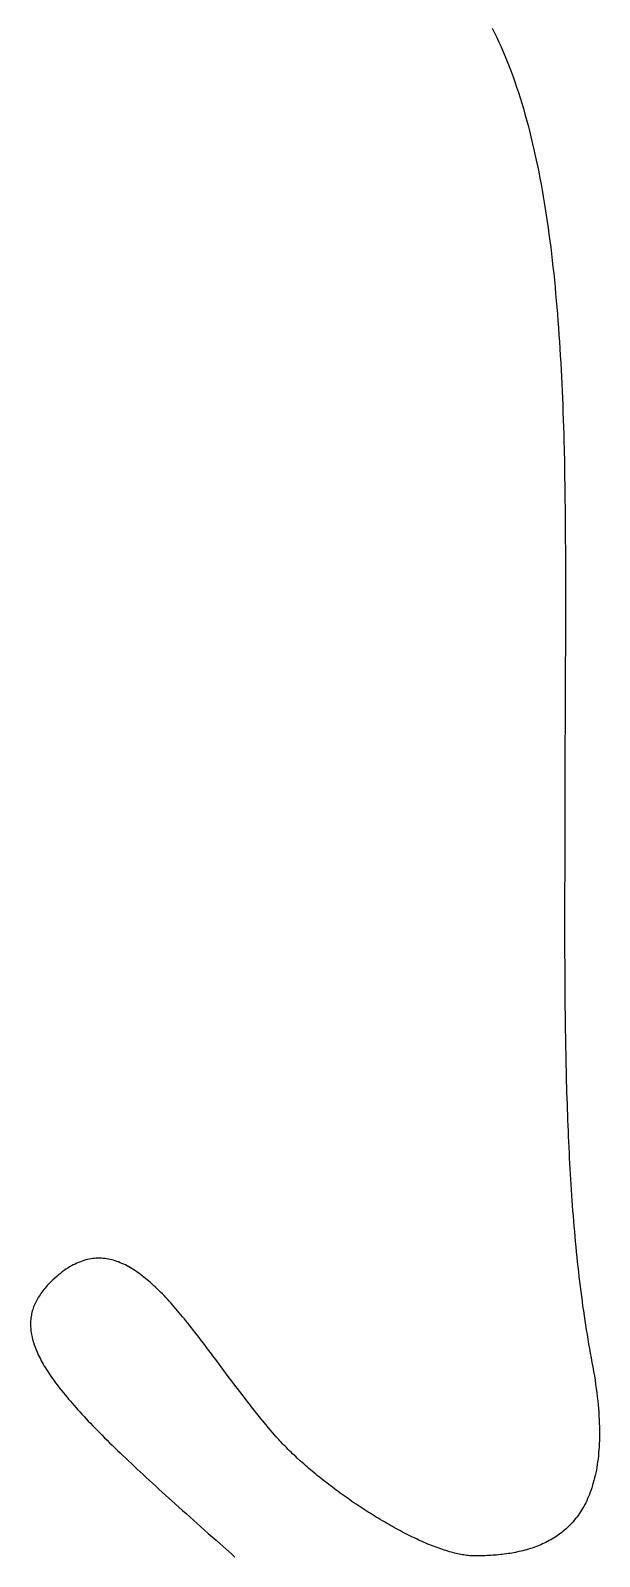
# Model space of a CAD drawing. Extents: x -220 to 640, y 0 to 300.
# Drawn here: x -157.29 to -140.53, y 81.92 to 126.83 of the extents above; entities that cross this region are included whole.
import ezdxf

# ---------------------------------------------------------------- set-up
doc = ezdxf.new("R2010")
doc.units = 0
doc.linetypes.add('CONTINUOUS2', pattern=[0])
doc.layers.get('0').update_dxf_attribs({"linetype": 'CONTINUOUS'})

msp = doc.modelspace()

# ---------------------------------------------------------------- linework, layer by layer
at = {"linetype": 'CONTINUOUS2'}
for p, q in [((-143.695, 126.901), (-143.627, 126.767)), ((-143.627, 126.767), (-143.561, 126.63)), ((-143.561, 126.63), (-143.497, 126.492)), ((-143.497, 126.492), (-143.433, 126.351)), ((-143.433, 126.351), (-143.372, 126.209)), ((-143.372, 126.209), (-143.311, 126.066)), ((-143.311, 126.066), (-143.252, 125.92)), ((-143.252, 125.92), (-143.194, 125.773)), ((-143.194, 125.773), (-143.137, 125.624)), ((-143.137, 125.624), (-143.082, 125.473)), ((-143.082, 125.473), (-143.028, 125.321)), ((-143.028, 125.321), (-142.975, 125.167)), ((-142.975, 125.167), (-142.924, 125.011)), ((-142.924, 125.011), (-142.874, 124.853)), ((-142.874, 124.853), (-142.825, 124.695)), ((-142.825, 124.695), (-142.777, 124.534)), ((-142.777, 124.534), (-142.73, 124.372)), ((-142.73, 124.372), (-142.685, 124.208)), ((-142.685, 124.208), (-142.64, 124.043)), ((-142.64, 124.043), (-142.597, 123.877)), ((-142.597, 123.877), (-142.555, 123.709)), ((-142.555, 123.709), (-142.514, 123.539)), ((-142.514, 123.539), (-142.474, 123.368)), ((-142.474, 123.368), (-142.435, 123.196)), ((-142.435, 123.196), (-142.398, 123.022)), ((-142.398, 123.022), (-142.361, 122.847)), ((-142.361, 122.847), (-142.325, 122.67)), ((-142.325, 122.67), (-142.291, 122.492)), ((-142.291, 122.492), (-142.257, 122.313)), ((-142.257, 122.313), (-142.224, 122.133)), ((-142.224, 122.133), (-142.193, 121.951)), ((-142.193, 121.951), (-142.162, 121.768)), ((-142.162, 121.768), (-142.132, 121.584)), ((-142.132, 121.584), (-142.104, 121.399)), ((-142.104, 121.399), (-142.076, 121.212)), ((-142.076, 121.212), (-142.049, 121.024)), ((-142.049, 121.024), (-142.023, 120.836)), ((-142.023, 120.836), (-141.998, 120.646)), ((-141.998, 120.646), (-141.973, 120.454)), ((-141.973, 120.454), (-141.95, 120.262)), ((-141.95, 120.262), (-141.927, 120.069)), ((-141.927, 120.069), (-141.905, 119.875)), ((-141.905, 119.875), (-141.884, 119.679)), ((-141.884, 119.679), (-141.864, 119.483)), ((-141.864, 119.483), (-141.845, 119.286)), ((-141.845, 119.286), (-141.826, 119.088)), ((-141.826, 119.088), (-141.808, 118.888)), ((-141.808, 118.888), (-141.791, 118.688)), ((-141.791, 118.688), (-141.775, 118.487)), ((-141.775, 118.487), (-141.759, 118.285)), ((-141.759, 118.285), (-141.744, 118.083)), ((-141.744, 118.083), (-141.729, 117.879)), ((-141.729, 117.879), (-141.716, 117.675)), ((-141.716, 117.675), (-141.702, 117.47)), ((-141.702, 117.47), (-141.69, 117.264)), ((-141.69, 117.264), (-141.678, 117.057)), ((-141.678, 117.057), (-141.656, 116.641)), ((-141.656, 116.641), (-141.646, 116.432)), ((-141.646, 116.432), (-141.637, 116.223)), ((-141.637, 116.223), (-141.628, 116.013)), ((-141.628, 116.013), (-141.619, 115.802)), ((-141.619, 115.802), (-141.611, 115.59)), ((-141.611, 115.59), (-141.597, 115.166)), ((-141.597, 115.166), (-141.59, 114.953)), ((-141.59, 114.953), (-141.584, 114.739)), ((-141.584, 114.739), (-141.579, 114.525)), ((-141.579, 114.525), (-141.569, 114.095)), ((-141.569, 114.095), (-141.565, 113.88)), ((-141.565, 113.88), (-141.561, 113.664)), ((-141.561, 113.664), (-141.557, 113.447)), ((-141.557, 113.447), (-141.554, 113.231)), ((-141.554, 113.231), (-141.551, 113.013)), ((-141.551, 113.013), (-141.548, 112.796)), ((-141.548, 112.796), (-141.542, 112.142)), ((-141.542, 112.142), (-141.538, 111.266)), ((-141.538, 111.266), (-141.538, 111.046)), ((-141.538, 111.046), (-141.537, 110.827)), ((-141.537, 110.827), (-141.537, 110.387)), ((-141.537, 110.387), (-141.538, 110.167)), ((-141.538, 110.167), (-141.538, 109.727)), ((-141.538, 109.727), (-141.54, 109.287)), ((-141.54, 109.287), (-141.54, 109.067)), ((-141.54, 109.067), (-141.546, 107.747)), ((-141.546, 107.528), (-141.547, 107.309)), ((-141.546, 107.747), (-141.546, 107.528)), ((-141.548, 107.089), (-141.549, 106.87)), ((-141.547, 107.309), (-141.548, 107.089)), ((-141.549, 106.652), (-141.55, 106.433)), ((-141.549, 106.87), (-141.549, 106.652)), ((-141.55, 106.215), (-141.551, 105.997)), ((-141.55, 106.433), (-141.55, 106.215)), ((-141.551, 105.997), (-141.551, 105.044)), ((-141.551, 105.044), (-141.552, 104.865)), ((-141.552, 104.865), (-141.552, 104.507)), ((-141.552, 104.507), (-141.553, 104.329)), ((-141.553, 104.329), (-141.553, 104.15)), ((-141.554, 103.794), (-141.555, 103.617)), ((-141.553, 104.15), (-141.554, 103.972)), ((-141.554, 103.972), (-141.554, 103.794)), ((-141.555, 103.439), (-141.556, 103.262)), ((-141.555, 103.617), (-141.555, 103.439)), ((-141.556, 103.085), (-141.558, 102.731)), ((-141.556, 103.262), (-141.556, 103.085)), ((-141.558, 102.555), (-141.559, 102.379)), ((-141.558, 102.731), (-141.558, 102.555)), ((-141.559, 102.203), (-141.56, 102.027)), ((-141.56, 102.027), (-141.56, 101.851)), ((-141.559, 102.379), (-141.559, 102.203)), ((-141.56, 101.851), (-141.561, 101.676)), ((-141.561, 101.676), (-141.561, 101.326)), ((-141.561, 101.326), (-141.562, 101.152)), ((-141.562, 101.152), (-141.562, 99.938)), ((-141.562, 99.938), (-141.561, 99.766)), ((-141.561, 99.766), (-141.561, 99.594)), ((-141.561, 99.594), (-141.56, 99.422)), ((-141.56, 99.422), (-141.559, 99.251)), ((-141.559, 99.251), (-141.558, 99.08)), ((-141.558, 99.08), (-141.558, 98.909)), ((-141.558, 98.909), (-141.556, 98.739)), ((-141.556, 98.739), (-141.555, 98.569)), ((-141.555, 98.569), (-141.554, 98.399)), ((-141.554, 98.399), (-141.552, 98.23)), ((-141.552, 98.23), (-141.551, 98.061)), ((-141.551, 98.061), (-141.549, 97.892)), ((-141.549, 97.892), (-141.547, 97.724)), ((-141.547, 97.724), (-141.544, 97.556)), ((-141.544, 97.556), (-141.542, 97.389)), ((-141.542, 97.389), (-141.539, 97.221)), ((-141.539, 97.221), (-141.537, 97.055)), ((-141.537, 97.055), (-141.534, 96.888)), ((-141.534, 96.888), (-141.531, 96.722)), ((-141.531, 96.722), (-141.527, 96.556)), ((-141.527, 96.556), (-141.524, 96.391)), ((-141.524, 96.391), (-141.52, 96.226)), ((-141.52, 96.226), (-141.516, 96.061)), ((-141.516, 96.061), (-141.512, 95.897)), ((-141.512, 95.897), (-141.507, 95.734)), ((-141.507, 95.734), (-141.502, 95.57)), ((-141.502, 95.57), (-141.497, 95.407)), ((-141.497, 95.407), (-141.492, 95.245)), ((-141.492, 95.245), (-141.487, 95.083)), ((-141.487, 95.083), (-141.481, 94.921)), ((-141.481, 94.921), (-141.475, 94.76)), ((-141.475, 94.76), (-141.468, 94.6)), ((-141.468, 94.6), (-141.462, 94.439)), ((-141.462, 94.439), (-141.455, 94.279)), ((-141.455, 94.279), (-141.448, 94.12)), ((-141.448, 94.12), (-141.44, 93.961)), ((-141.44, 93.961), (-141.433, 93.803)), ((-141.433, 93.803), (-141.425, 93.645)), ((-141.425, 93.645), (-141.416, 93.487)), ((-141.416, 93.487), (-141.407, 93.33)), ((-141.407, 93.33), (-141.398, 93.174)), ((-141.398, 93.174), (-141.389, 93.018)), ((-141.389, 93.018), (-141.379, 92.862)), ((-141.379, 92.862), (-141.369, 92.707)), ((-141.369, 92.707), (-141.359, 92.552)), ((-141.359, 92.552), (-141.348, 92.398)), ((-141.348, 92.398), (-141.337, 92.245)), ((-141.337, 92.245), (-141.326, 92.092)), ((-141.326, 92.092), (-141.314, 91.939)), ((-141.314, 91.939), (-141.301, 91.787)), ((-141.301, 91.787), (-141.289, 91.636)), ((-141.289, 91.636), (-141.276, 91.485)), ((-141.276, 91.485), (-141.262, 91.335)), ((-141.262, 91.335), (-141.249, 91.185)), ((-141.249, 91.185), (-141.234, 91.035)), ((-141.234, 91.035), (-141.22, 90.887)), ((-141.22, 90.887), (-141.205, 90.739)), ((-141.205, 90.739), (-141.189, 90.591)), ((-156.357, 90.292), (-156.411, 90.25)), ((-156.303, 90.332), (-156.357, 90.292)), ((-156.249, 90.37), (-156.303, 90.332)), ((-156.195, 90.405), (-156.249, 90.37)), ((-156.141, 90.438), (-156.195, 90.405)), ((-156.087, 90.469), (-156.141, 90.438)), ((-156.034, 90.498), (-156.087, 90.469)), ((-155.981, 90.525), (-156.034, 90.498)), ((-155.928, 90.55), (-155.981, 90.525)), ((-155.875, 90.573), (-155.928, 90.55)), ((-155.823, 90.594), (-155.875, 90.573)), ((-155.77, 90.612), (-155.823, 90.594)), ((-155.718, 90.629), (-155.77, 90.612)), ((-155.666, 90.644), (-155.718, 90.629)), ((-155.614, 90.657), (-155.666, 90.644)), ((-155.562, 90.668), (-155.614, 90.657)), ((-155.51, 90.677), (-155.562, 90.668)), ((-155.458, 90.684), (-155.51, 90.677)), ((-155.407, 90.69), (-155.458, 90.684)), ((-155.356, 90.694), (-155.407, 90.69)), ((-155.304, 90.695), (-155.356, 90.694)), ((-155.253, 90.695), (-155.304, 90.695)), ((-155.202, 90.694), (-155.253, 90.695)), ((-155.151, 90.69), (-155.202, 90.694)), ((-155.101, 90.685), (-155.151, 90.69)), ((-155.05, 90.678), (-155.101, 90.685)), ((-154.999, 90.67), (-155.05, 90.678)), ((-154.949, 90.659), (-154.999, 90.67)), ((-154.899, 90.648), (-154.949, 90.659)), ((-154.848, 90.634), (-154.899, 90.648)), ((-154.798, 90.619), (-154.848, 90.634)), ((-154.748, 90.603), (-154.798, 90.619)), ((-154.698, 90.585), (-154.748, 90.603)), ((-154.648, 90.565), (-154.698, 90.585)), ((-154.598, 90.544), (-154.648, 90.565)), ((-154.548, 90.521), (-154.598, 90.544)), ((-154.498, 90.497), (-154.548, 90.521)), ((-154.449, 90.472), (-154.498, 90.497)), ((-154.399, 90.445), (-154.449, 90.472)), ((-154.349, 90.417), (-154.399, 90.445)), ((-154.3, 90.387), (-154.349, 90.417)), ((-154.25, 90.356), (-154.3, 90.387)), ((-154.2, 90.324), (-154.25, 90.356)), ((-154.151, 90.29), (-154.2, 90.324)), ((-154.102, 90.255), (-154.151, 90.29)), ((-141.189, 90.591), (-141.174, 90.444)), ((-141.174, 90.444), (-141.157, 90.297)), ((-141.157, 90.297), (-141.141, 90.151)), ((-156.832, 89.854), (-156.865, 89.816)), ((-156.797, 89.892), (-156.832, 89.854)), ((-156.762, 89.931), (-156.797, 89.892)), ((-156.725, 89.969), (-156.762, 89.931)), ((-156.687, 90.007), (-156.725, 89.969)), ((-156.631, 90.06), (-156.687, 90.007)), ((-156.576, 90.111), (-156.631, 90.06)), ((-156.521, 90.16), (-156.576, 90.111)), ((-156.466, 90.206), (-156.521, 90.16)), ((-156.411, 90.25), (-156.466, 90.206)), ((-154.052, 90.219), (-154.102, 90.255)), ((-154.003, 90.182), (-154.052, 90.219)), ((-153.953, 90.143), (-154.003, 90.182)), ((-153.904, 90.104), (-153.953, 90.143)), ((-153.854, 90.063), (-153.904, 90.104)), ((-153.805, 90.021), (-153.854, 90.063)), ((-153.756, 89.977), (-153.805, 90.021)), ((-153.706, 89.933), (-153.756, 89.977)), ((-153.657, 89.888), (-153.706, 89.933)), ((-153.607, 89.841), (-153.657, 89.888)), ((-153.558, 89.794), (-153.607, 89.841)), ((-141.141, 90.151), (-141.123, 90.006)), ((-141.123, 90.006), (-141.106, 89.861)), ((-141.106, 89.861), (-141.088, 89.717)), ((-157.148, 89.386), (-157.166, 89.346)), ((-157.128, 89.426), (-157.148, 89.386)), ((-157.108, 89.465), (-157.128, 89.426)), ((-157.086, 89.505), (-157.108, 89.465)), ((-157.062, 89.544), (-157.086, 89.505)), ((-157.038, 89.584), (-157.062, 89.544)), ((-157.012, 89.623), (-157.038, 89.584)), ((-156.985, 89.661), (-157.012, 89.623)), ((-156.957, 89.7), (-156.985, 89.661)), ((-156.928, 89.739), (-156.957, 89.7)), ((-156.897, 89.777), (-156.928, 89.739)), ((-156.865, 89.816), (-156.897, 89.777)), ((-153.508, 89.745), (-153.558, 89.794)), ((-153.459, 89.696), (-153.508, 89.745)), ((-153.409, 89.645), (-153.459, 89.696)), ((-153.36, 89.594), (-153.409, 89.645)), ((-153.31, 89.541), (-153.36, 89.594)), ((-153.261, 89.488), (-153.31, 89.541)), ((-153.211, 89.434), (-153.261, 89.488)), ((-153.161, 89.379), (-153.211, 89.434)), ((-141.088, 89.717), (-141.069, 89.573)), ((-141.069, 89.573), (-141.05, 89.43)), ((-141.05, 89.43), (-141.031, 89.288)), ((-157.275, 88.977), (-157.28, 88.935)), ((-157.267, 89.019), (-157.275, 88.977)), ((-157.259, 89.061), (-157.267, 89.019)), ((-157.25, 89.102), (-157.259, 89.061)), ((-157.239, 89.143), (-157.25, 89.102)), ((-157.227, 89.184), (-157.239, 89.143)), ((-157.213, 89.225), (-157.227, 89.184)), ((-157.199, 89.266), (-157.213, 89.225)), ((-157.183, 89.306), (-157.199, 89.266)), ((-157.166, 89.346), (-157.183, 89.306)), ((-153.112, 89.323), (-153.161, 89.379)), ((-153.062, 89.266), (-153.112, 89.323)), ((-153.012, 89.208), (-153.062, 89.266)), ((-152.962, 89.15), (-153.012, 89.208)), ((-152.912, 89.091), (-152.962, 89.15)), ((-152.862, 89.031), (-152.912, 89.091)), ((-152.812, 88.971), (-152.862, 89.031)), ((-152.761, 88.909), (-152.812, 88.971)), ((-141.031, 89.288), (-141.011, 89.146)), ((-141.011, 89.146), (-140.99, 89.005)), ((-140.99, 89.005), (-140.969, 88.865)), ((-157.291, 88.807), (-157.292, 88.764)), ((-157.292, 88.764), (-157.291, 88.72)), ((-157.289, 88.85), (-157.291, 88.807)), ((-157.291, 88.72), (-157.29, 88.677)), ((-157.29, 88.677), (-157.287, 88.633)), ((-157.285, 88.893), (-157.289, 88.85)), ((-157.287, 88.633), (-157.283, 88.588)), ((-157.28, 88.935), (-157.285, 88.893)), ((-157.283, 88.588), (-157.278, 88.544)), ((-157.278, 88.544), (-157.271, 88.499)), ((-157.271, 88.499), (-157.264, 88.454)), ((-152.711, 88.848), (-152.761, 88.909)), ((-152.66, 88.785), (-152.711, 88.848)), ((-152.61, 88.722), (-152.66, 88.785)), ((-152.559, 88.658), (-152.61, 88.722)), ((-152.509, 88.594), (-152.559, 88.658)), ((-152.458, 88.529), (-152.509, 88.594)), ((-152.407, 88.463), (-152.458, 88.529)), ((-140.969, 88.865), (-140.948, 88.725)), ((-140.948, 88.725), (-140.926, 88.585)), ((-140.926, 88.585), (-140.903, 88.447)), ((-157.264, 88.454), (-157.255, 88.408)), ((-157.255, 88.408), (-157.245, 88.362)), ((-157.245, 88.362), (-157.233, 88.316)), ((-157.233, 88.316), (-157.221, 88.269)), ((-157.221, 88.269), (-157.207, 88.222)), ((-157.207, 88.222), (-157.192, 88.175)), ((-157.192, 88.175), (-157.176, 88.127)), ((-157.176, 88.127), (-157.158, 88.079)), ((-157.158, 88.079), (-157.139, 88.031)), ((-152.356, 88.397), (-152.407, 88.463)), ((-152.305, 88.331), (-152.356, 88.397)), ((-152.253, 88.264), (-152.305, 88.331)), ((-152.202, 88.196), (-152.253, 88.264)), ((-152.15, 88.129), (-152.202, 88.196)), ((-152.099, 88.06), (-152.15, 88.129)), ((-152.047, 87.992), (-152.099, 88.06)), ((-140.903, 88.447), (-140.881, 88.309)), ((-140.881, 88.309), (-140.857, 88.171)), ((-140.857, 88.171), (-140.833, 88.035)), ((-157.139, 88.031), (-157.119, 87.982)), ((-157.119, 87.982), (-157.098, 87.932)), ((-157.098, 87.932), (-157.076, 87.883)), ((-157.076, 87.883), (-157.052, 87.833)), ((-157.052, 87.833), (-157.027, 87.782)), ((-157.027, 87.782), (-157.001, 87.731)), ((-157.001, 87.731), (-156.974, 87.68)), ((-156.974, 87.68), (-156.945, 87.628)), ((-156.945, 87.628), (-156.916, 87.576)), ((-151.995, 87.923), (-152.047, 87.992)), ((-151.943, 87.853), (-151.995, 87.923)), ((-151.89, 87.783), (-151.943, 87.853)), ((-151.838, 87.713), (-151.89, 87.783)), ((-151.785, 87.643), (-151.838, 87.713)), ((-151.733, 87.573), (-151.785, 87.643)), ((-140.833, 88.035), (-140.809, 87.898)), ((-140.809, 87.898), (-140.784, 87.763)), ((-140.784, 87.763), (-140.758, 87.628)), ((-140.758, 87.628), (-140.733, 87.495)), ((-156.916, 87.576), (-156.885, 87.523)), ((-156.885, 87.523), (-156.853, 87.47)), ((-156.853, 87.47), (-156.819, 87.416)), ((-156.819, 87.416), (-156.784, 87.362)), ((-156.784, 87.362), (-156.749, 87.308)), ((-156.749, 87.308), (-156.712, 87.253)), ((-156.712, 87.253), (-156.673, 87.197)), ((-156.673, 87.197), (-156.634, 87.141)), ((-156.634, 87.141), (-156.593, 87.085)), ((-151.68, 87.502), (-151.733, 87.573)), ((-151.627, 87.431), (-151.68, 87.502)), ((-151.574, 87.359), (-151.627, 87.431)), ((-151.52, 87.288), (-151.574, 87.359)), ((-151.467, 87.217), (-151.52, 87.288)), ((-151.359, 87.073), (-151.467, 87.217)), ((-140.733, 87.495), (-140.709, 87.363)), ((-140.709, 87.363), (-140.687, 87.234)), ((-140.687, 87.234), (-140.667, 87.107)), ((-156.593, 87.085), (-156.551, 87.027)), ((-156.551, 87.027), (-156.508, 86.97)), ((-156.508, 86.97), (-156.464, 86.912)), ((-156.464, 86.912), (-156.418, 86.853)), ((-156.418, 86.853), (-156.371, 86.794)), ((-156.371, 86.794), (-156.323, 86.734)), ((-156.323, 86.734), (-156.274, 86.674)), ((-151.305, 87.001), (-151.359, 87.073)), ((-151.25, 86.929), (-151.305, 87.001)), ((-151.196, 86.857), (-151.25, 86.929)), ((-151.031, 86.641), (-151.196, 86.857)), ((-140.667, 87.107), (-140.648, 86.982)), ((-140.648, 86.982), (-140.631, 86.858)), ((-140.631, 86.858), (-140.615, 86.737)), ((-140.615, 86.737), (-140.601, 86.618)), ((-156.274, 86.674), (-156.224, 86.613)), ((-156.224, 86.613), (-156.172, 86.552)), ((-156.172, 86.552), (-156.119, 86.49)), ((-156.119, 86.49), (-156.065, 86.427)), ((-156.065, 86.427), (-156.01, 86.364)), ((-156.01, 86.364), (-155.953, 86.3)), ((-155.953, 86.3), (-155.896, 86.235)), ((-150.975, 86.57), (-151.031, 86.641)), ((-150.92, 86.498), (-150.975, 86.57)), ((-150.864, 86.426), (-150.92, 86.498)), ((-150.808, 86.354), (-150.864, 86.426)), ((-150.751, 86.283), (-150.808, 86.354)), ((-150.695, 86.211), (-150.751, 86.283)), ((-140.601, 86.618), (-140.588, 86.5)), ((-140.588, 86.5), (-140.576, 86.385)), ((-140.576, 86.385), (-140.566, 86.271)), ((-140.566, 86.271), (-140.558, 86.16)), ((-155.896, 86.235), (-155.837, 86.171)), ((-155.837, 86.171), (-155.777, 86.105)), ((-155.777, 86.105), (-155.715, 86.038)), ((-155.715, 86.038), (-155.653, 85.972)), ((-155.653, 85.972), (-155.589, 85.904)), ((-155.589, 85.904), (-155.524, 85.836)), ((-155.524, 85.836), (-155.458, 85.767)), ((-150.638, 86.14), (-150.695, 86.211)), ((-150.581, 86.069), (-150.638, 86.14)), ((-150.524, 85.998), (-150.581, 86.069)), ((-150.466, 85.928), (-150.524, 85.998)), ((-150.408, 85.857), (-150.466, 85.928)), ((-150.35, 85.787), (-150.408, 85.857)), ((-140.558, 86.16), (-140.55, 86.05)), ((-140.55, 86.05), (-140.545, 85.942)), ((-140.545, 85.942), (-140.54, 85.836)), ((-140.54, 85.836), (-140.537, 85.732)), ((-155.458, 85.767), (-155.391, 85.698)), ((-155.391, 85.698), (-155.322, 85.627)), ((-155.322, 85.627), (-155.252, 85.556)), ((-155.252, 85.556), (-155.181, 85.485)), ((-155.181, 85.485), (-155.109, 85.413)), ((-155.109, 85.413), (-155.036, 85.34)), ((-150.292, 85.717), (-150.35, 85.787)), ((-150.233, 85.648), (-150.292, 85.717)), ((-150.174, 85.579), (-150.233, 85.648)), ((-150.115, 85.51), (-150.174, 85.579)), ((-150.056, 85.442), (-150.115, 85.51)), ((-150.02, 85.401), (-150.056, 85.442)), ((-149.983, 85.36), (-150.02, 85.401)), ((-149.945, 85.319), (-149.983, 85.36)), ((-140.536, 85.43), (-140.538, 85.334)), ((-140.537, 85.732), (-140.535, 85.63)), ((-140.535, 85.529), (-140.536, 85.43)), ((-140.535, 85.63), (-140.535, 85.529)), ((-155.036, 85.34), (-154.961, 85.266)), ((-154.961, 85.266), (-154.885, 85.192)), ((-154.885, 85.192), (-154.809, 85.117)), ((-154.809, 85.117), (-154.73, 85.041)), ((-154.73, 85.041), (-154.651, 84.965)), ((-154.651, 84.965), (-154.57, 84.887)), ((-149.907, 85.278), (-149.945, 85.319)), ((-149.868, 85.236), (-149.907, 85.278)), ((-149.828, 85.195), (-149.868, 85.236)), ((-149.787, 85.153), (-149.828, 85.195)), ((-149.746, 85.111), (-149.787, 85.153)), ((-149.704, 85.068), (-149.746, 85.111)), ((-149.661, 85.026), (-149.704, 85.068)), ((-149.617, 84.984), (-149.661, 85.026)), ((-149.573, 84.941), (-149.617, 84.984)), ((-149.528, 84.898), (-149.573, 84.941)), ((-149.482, 84.855), (-149.528, 84.898)), ((-140.56, 84.963), (-140.568, 84.875)), ((-140.552, 85.053), (-140.56, 84.963)), ((-140.546, 85.145), (-140.552, 85.053)), ((-140.542, 85.238), (-140.546, 85.145)), ((-140.538, 85.334), (-140.542, 85.238)), ((-154.57, 84.887), (-154.489, 84.809)), ((-154.489, 84.809), (-154.406, 84.731)), ((-154.406, 84.731), (-154.321, 84.651)), ((-154.321, 84.651), (-154.236, 84.571)), ((-154.236, 84.571), (-154.149, 84.49)), ((-154.149, 84.49), (-154.062, 84.408)), ((-149.436, 84.813), (-149.482, 84.855)), ((-149.342, 84.726), (-149.436, 84.813)), ((-149.294, 84.683), (-149.342, 84.726)), ((-149.245, 84.64), (-149.294, 84.683)), ((-149.196, 84.597), (-149.245, 84.64)), ((-149.146, 84.554), (-149.196, 84.597)), ((-149.096, 84.511), (-149.146, 84.554)), ((-148.994, 84.424), (-149.096, 84.511)), ((-140.628, 84.458), (-140.644, 84.38)), ((-140.614, 84.538), (-140.628, 84.458)), ((-140.601, 84.62), (-140.614, 84.538)), ((-140.589, 84.703), (-140.601, 84.62)), ((-140.578, 84.788), (-140.589, 84.703)), ((-140.568, 84.875), (-140.578, 84.788)), ((-154.062, 84.408), (-153.973, 84.325)), ((-153.973, 84.325), (-153.883, 84.242)), ((-153.883, 84.242), (-153.791, 84.158)), ((-153.791, 84.158), (-153.699, 84.073)), ((-153.699, 84.073), (-153.605, 83.987)), ((-148.942, 84.381), (-148.994, 84.424)), ((-148.89, 84.338), (-148.942, 84.381)), ((-148.837, 84.295), (-148.89, 84.338)), ((-148.784, 84.252), (-148.837, 84.295)), ((-148.73, 84.209), (-148.784, 84.252)), ((-148.676, 84.166), (-148.73, 84.209)), ((-148.621, 84.123), (-148.676, 84.166)), ((-148.566, 84.081), (-148.621, 84.123)), ((-148.511, 84.038), (-148.566, 84.081)), ((-148.456, 83.996), (-148.511, 84.038)), ((-148.4, 83.953), (-148.456, 83.996)), ((-140.738, 84.011), (-140.76, 83.942)), ((-140.717, 84.082), (-140.738, 84.011)), ((-140.697, 84.154), (-140.717, 84.082)), ((-140.678, 84.228), (-140.697, 84.154)), ((-140.66, 84.303), (-140.678, 84.228)), ((-140.644, 84.38), (-140.66, 84.303)), ((-153.605, 83.987), (-153.51, 83.9)), ((-153.51, 83.9), (-153.414, 83.813)), ((-153.414, 83.813), (-153.316, 83.724)), ((-153.316, 83.724), (-153.218, 83.635)), ((-153.218, 83.635), (-153.118, 83.545)), ((-148.343, 83.911), (-148.4, 83.953)), ((-148.287, 83.869), (-148.343, 83.911)), ((-148.23, 83.827), (-148.287, 83.869)), ((-148.173, 83.785), (-148.23, 83.827)), ((-148.115, 83.744), (-148.173, 83.785)), ((-148.057, 83.703), (-148.115, 83.744)), ((-147.999, 83.661), (-148.057, 83.703)), ((-147.941, 83.621), (-147.999, 83.661)), ((-147.883, 83.58), (-147.941, 83.621)), ((-147.824, 83.539), (-147.883, 83.58)), ((-140.912, 83.559), (-140.941, 83.5)), ((-140.884, 83.619), (-140.912, 83.559)), ((-140.857, 83.681), (-140.884, 83.619)), ((-140.831, 83.744), (-140.857, 83.681)), ((-140.806, 83.809), (-140.831, 83.744)), ((-140.782, 83.875), (-140.806, 83.809)), ((-140.76, 83.942), (-140.782, 83.875)), ((-153.118, 83.545), (-153.017, 83.454)), ((-153.017, 83.454), (-152.915, 83.363)), ((-152.915, 83.363), (-152.812, 83.27)), ((-152.812, 83.27), (-152.707, 83.177)), ((-152.707, 83.177), (-152.602, 83.082)), ((-147.765, 83.499), (-147.824, 83.539)), ((-147.706, 83.459), (-147.765, 83.499)), ((-147.647, 83.419), (-147.706, 83.459)), ((-147.588, 83.38), (-147.647, 83.419)), ((-147.528, 83.341), (-147.588, 83.38)), ((-147.469, 83.302), (-147.528, 83.341)), ((-147.409, 83.264), (-147.469, 83.302)), ((-147.349, 83.225), (-147.409, 83.264)), ((-147.29, 83.188), (-147.349, 83.225)), ((-147.23, 83.15), (-147.29, 83.188)), ((-147.17, 83.113), (-147.23, 83.15)), ((-147.11, 83.076), (-147.17, 83.113)), ((-141.167, 83.125), (-141.203, 83.077)), ((-141.132, 83.175), (-141.167, 83.125)), ((-141.098, 83.226), (-141.132, 83.175)), ((-141.065, 83.278), (-141.098, 83.226)), ((-141.033, 83.331), (-141.065, 83.278)), ((-141.001, 83.386), (-141.033, 83.331)), ((-140.971, 83.442), (-141.001, 83.386)), ((-140.941, 83.5), (-140.971, 83.442)), ((-152.602, 83.082), (-152.495, 82.987)), ((-152.495, 82.987), (-152.387, 82.891)), ((-152.387, 82.891), (-152.277, 82.794)), ((-152.277, 82.794), (-152.167, 82.696)), ((-152.167, 82.696), (-152.055, 82.597)), ((-147.05, 83.04), (-147.11, 83.076)), ((-146.99, 83.004), (-147.05, 83.04)), ((-146.93, 82.968), (-146.99, 83.004)), ((-146.87, 82.933), (-146.93, 82.968)), ((-146.81, 82.898), (-146.87, 82.933)), ((-146.751, 82.864), (-146.81, 82.898)), ((-146.691, 82.83), (-146.751, 82.864)), ((-146.631, 82.797), (-146.691, 82.83)), ((-146.572, 82.764), (-146.631, 82.797)), ((-146.512, 82.731), (-146.572, 82.764)), ((-146.453, 82.699), (-146.512, 82.731)), ((-146.394, 82.668), (-146.453, 82.699)), ((-146.335, 82.637), (-146.394, 82.668)), ((-141.601, 82.662), (-141.644, 82.626)), ((-141.558, 82.698), (-141.601, 82.662)), ((-141.516, 82.735), (-141.558, 82.698)), ((-141.474, 82.774), (-141.516, 82.735)), ((-141.433, 82.814), (-141.474, 82.774)), ((-141.393, 82.855), (-141.433, 82.814)), ((-141.353, 82.897), (-141.393, 82.855)), ((-141.315, 82.94), (-141.353, 82.897)), ((-141.277, 82.984), (-141.315, 82.94)), ((-141.239, 83.03), (-141.277, 82.984)), ((-141.203, 83.077), (-141.239, 83.03)), ((-152.055, 82.597), (-151.943, 82.497)), ((-151.943, 82.497), (-151.829, 82.396)), ((-151.829, 82.396), (-151.713, 82.295)), ((-151.713, 82.295), (-151.626, 82.217)), ((-151.626, 82.217), (-151.538, 82.139)), ((-146.276, 82.606), (-146.335, 82.637)), ((-146.218, 82.576), (-146.276, 82.606)), ((-146.159, 82.547), (-146.218, 82.576)), ((-146.101, 82.518), (-146.159, 82.547)), ((-146.043, 82.49), (-146.101, 82.518)), ((-145.985, 82.462), (-146.043, 82.49)), ((-145.928, 82.435), (-145.985, 82.462)), ((-145.871, 82.408), (-145.928, 82.435)), ((-145.814, 82.382), (-145.871, 82.408)), ((-145.757, 82.357), (-145.814, 82.382)), ((-145.701, 82.332), (-145.757, 82.357)), ((-145.645, 82.308), (-145.701, 82.332)), ((-145.59, 82.284), (-145.645, 82.308)), ((-145.535, 82.262), (-145.59, 82.284)), ((-145.48, 82.24), (-145.535, 82.262)), ((-145.425, 82.218), (-145.48, 82.24)), ((-145.372, 82.197), (-145.425, 82.218)), ((-142.416, 82.201), (-142.468, 82.182)), ((-142.364, 82.221), (-142.416, 82.201)), ((-142.313, 82.241), (-142.364, 82.221)), ((-142.262, 82.263), (-142.313, 82.241)), ((-142.212, 82.285), (-142.262, 82.263)), ((-142.161, 82.308), (-142.212, 82.285)), ((-142.112, 82.332), (-142.161, 82.308)), ((-142.063, 82.357), (-142.112, 82.332)), ((-142.014, 82.383), (-142.063, 82.357)), ((-141.966, 82.41), (-142.014, 82.383)), ((-141.918, 82.438), (-141.966, 82.41)), ((-141.871, 82.466), (-141.918, 82.438)), ((-141.825, 82.496), (-141.871, 82.466)), ((-141.779, 82.527), (-141.825, 82.496)), ((-141.733, 82.559), (-141.779, 82.527)), ((-141.688, 82.592), (-141.733, 82.559)), ((-141.644, 82.626), (-141.688, 82.592)), ((-151.538, 82.139), (-151.45, 82.06)), ((-151.45, 82.06), (-151.361, 81.98)), ((-151.361, 81.98), (-151.272, 81.899)), ((-145.318, 82.177), (-145.372, 82.197)), ((-145.265, 82.158), (-145.318, 82.177)), ((-145.212, 82.139), (-145.265, 82.158)), ((-145.16, 82.121), (-145.212, 82.139)), ((-145.108, 82.104), (-145.16, 82.121)), ((-145.057, 82.088), (-145.108, 82.104)), ((-145.006, 82.072), (-145.057, 82.088)), ((-144.956, 82.058), (-145.006, 82.072)), ((-144.907, 82.043), (-144.956, 82.058)), ((-144.858, 82.03), (-144.907, 82.043)), ((-144.809, 82.018), (-144.858, 82.03)), ((-144.761, 82.006), (-144.809, 82.018)), ((-144.714, 81.995), (-144.761, 82.006)), ((-144.667, 81.985), (-144.714, 81.995)), ((-144.621, 81.976), (-144.667, 81.985)), ((-144.576, 81.968), (-144.621, 81.976)), ((-144.531, 81.961), (-144.576, 81.968)), ((-144.487, 81.954), (-144.531, 81.961)), ((-144.443, 81.949), (-144.487, 81.954)), ((-144.401, 81.944), (-144.443, 81.949)), ((-144.359, 81.94), (-144.401, 81.944)), ((-144.317, 81.937), (-144.359, 81.94)), ((-144.277, 81.935), (-144.317, 81.937)), ((-144.237, 81.934), (-144.277, 81.935)), ((-144.189, 81.934), (-144.237, 81.934)), ((-144.133, 81.935), (-144.189, 81.934)), ((-144.077, 81.935), (-144.133, 81.935)), ((-144.02, 81.936), (-144.077, 81.935)), ((-143.964, 81.938), (-144.02, 81.936)), ((-143.907, 81.94), (-143.964, 81.938)), ((-143.85, 81.942), (-143.907, 81.94)), ((-143.794, 81.945), (-143.85, 81.942)), ((-143.737, 81.948), (-143.794, 81.945)), ((-143.68, 81.952), (-143.737, 81.948)), ((-143.624, 81.956), (-143.68, 81.952)), ((-143.567, 81.96), (-143.624, 81.956)), ((-143.511, 81.966), (-143.567, 81.96)), ((-143.454, 81.971), (-143.511, 81.966)), ((-143.398, 81.978), (-143.454, 81.971)), ((-143.341, 81.984), (-143.398, 81.978)), ((-143.285, 81.992), (-143.341, 81.984)), ((-143.229, 82), (-143.285, 81.992)), ((-143.173, 82.008), (-143.229, 82)), ((-143.118, 82.017), (-143.173, 82.008)), ((-143.062, 82.027), (-143.118, 82.017)), ((-143.007, 82.038), (-143.062, 82.027)), ((-142.952, 82.049), (-143.007, 82.038)), ((-142.897, 82.061), (-142.952, 82.049)), ((-142.842, 82.073), (-142.897, 82.061)), ((-142.788, 82.087), (-142.842, 82.073)), ((-142.734, 82.101), (-142.788, 82.087)), ((-142.68, 82.115), (-142.734, 82.101)), ((-142.627, 82.131), (-142.68, 82.115)), ((-142.573, 82.147), (-142.627, 82.131)), ((-142.521, 82.165), (-142.573, 82.147)), ((-142.468, 82.182), (-142.521, 82.165))]:
    msp.add_line(p, q, dxfattribs=at)

doc.saveas('drawing.dxf')
